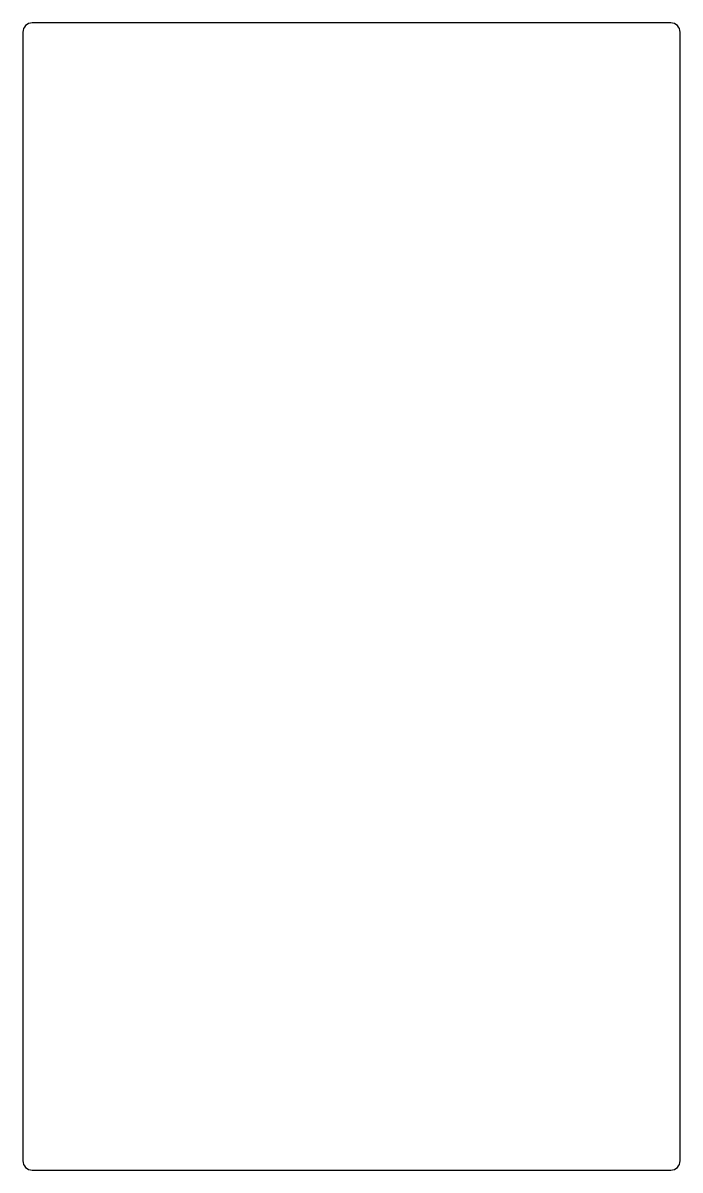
# Model space of a CAD drawing. Header units: millimetres. Extents: x -227 to -13, y 13 to 387.
import ezdxf

# ---------------------------------------------------------------- set-up
doc = ezdxf.new("R2010")
doc.units = ezdxf.units.MM
doc.layers.get('0').update_dxf_attribs({"linetype": 'CONTINUOUS'})

msp = doc.modelspace()

# ---------------------------------------------------------------- linework, layer by layer
msp.add_lwpolyline([(-16, 13.1, 0.414214), (-13, 16.1), (-13, 383.9, 0.414214), (-16, 386.9), (-224, 386.9, 0.414214), (-227, 383.9), (-227, 16.1, 0.414214), (-224, 13.1)], format="xyb", close=True)

doc.saveas('drawing.dxf')
